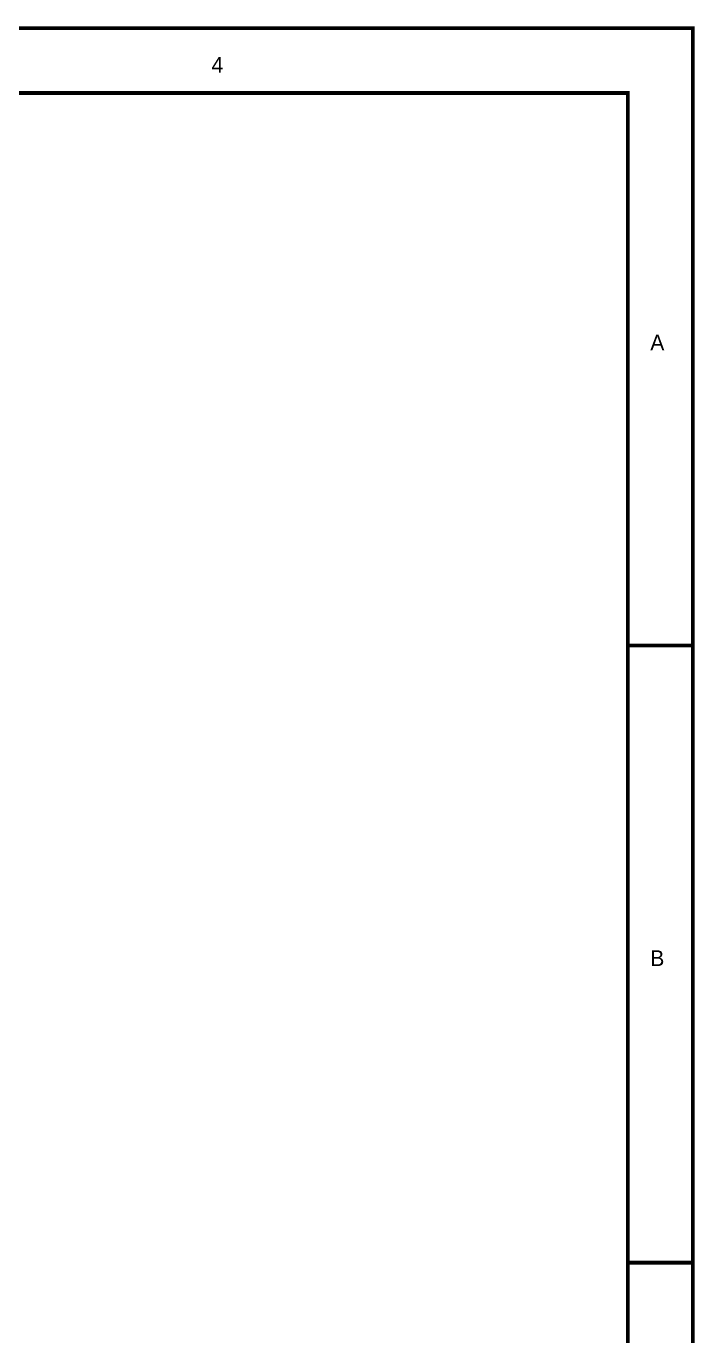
# Model space of a CAD drawing. Header units: inches. Extents: x 0 to 292, y 0 to 193.
# Drawn here: x 240 to 292.2, y 90.8 to 193.2 of the extents above; entities that cross this region are included whole.
import ezdxf

# ---------------------------------------------------------------- set-up
doc = ezdxf.new("R2010")
doc.units = ezdxf.units.IN
doc.layers.add('Sheet', color=255, linetype='Continuous')

msp = doc.modelspace()

# ---------------------------------------------------------------- linework, layer by layer
at = {"layer": 'Sheet'}
for points in [[(0, 193.03, 0.3, 0.3, 0), (292.1, 193.03, 0.3, 0.3, 0), (292.1, 0, 0.3, 0.3, 0), (0, 0, 0.3, 0.3, 0), (0, 193.03, 0.3, 0.3, 0)], [(0, 193.03, 0.0991, 0.0991, 0), (0, 0, 0.0991, 0.0991, 0), (292.1, 0, 0.0991, 0.0991, 0), (292.1, 193.03, 0.0991, 0.0991, 0), (0, 193.03, 0.0991, 0.0991, 0), (0, 193.03, 0.0991, 0.0991, 0)], [(5.09, 187.95, 0.3, 0.3, 0), (287.02, 187.95, 0.3, 0.3, 0), (287.02, 5.08, 0.3, 0.3, 0), (5.09, 5.08, 0.3, 0.3, 0), (5.09, 187.95, 0.3, 0.3, 0)], [(5.09, 187.95, 0.0991, 0.0991, 0), (5.09, 5.08, 0.0991, 0.0991, 0), (287.02, 5.08, 0.0991, 0.0991, 0), (287.02, 187.95, 0.0991, 0.0991, 0), (5.09, 187.95, 0.0991, 0.0991, 0), (5.09, 187.95, 0.0991, 0.0991, 0)]]:
    msp.add_lwpolyline(points, format="xyseb", close=True, dxfattribs=at)
for points in [[(292.1, 193.03, 0.3, 0.3, 0), (287.02, 193.03, 0.3, 0.3, 0)], [(292.1, 193.03, 0.3, 0.3, 0), (292.1, 187.95, 0.3, 0.3, 0)], [(292.1, 144.77, 0.3, 0.3, 0), (287.02, 144.77, 0.3, 0.3, 0)], [(292.1, 96.52, 0.3, 0.3, 0), (287.02, 96.52, 0.3, 0.3, 0)]]:
    msp.add_lwpolyline(points, format="xyseb", dxfattribs=at)

# ---------------------------------------------------------------- texts
for s, p in [('4', (254.47, 189.54)), ('A', (288.77, 167.84)), ('B', (288.77, 119.71))]:
    msp.add_text(s, height=1.23, dxfattribs=at).set_placement(p)

doc.saveas('drawing.dxf')
